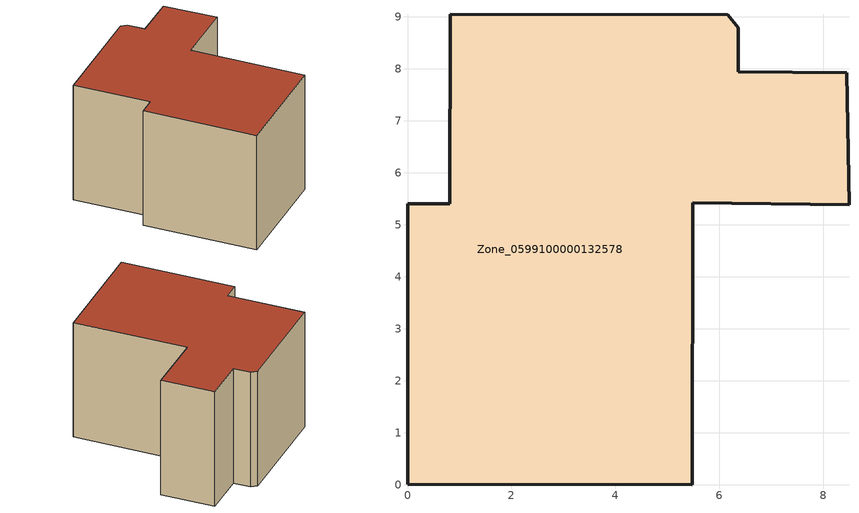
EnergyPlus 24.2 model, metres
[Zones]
Zone_0599100000132578
 floor ground (C_G): 5.48,0 0,0.01 0,5.4 0.81,5.4 0.82,9.05 6.16,9.04 6.36,8.79 6.36,7.94 8.44,7.93 8.49,5.39 5.49,5.42 z0
 wall outside (C_F): 8.49,5.39 8.44,7.93 6.36,7.94 6.36,8.79 6.16,9.04 0.82,9.05 0.81,5.4 0,5.4 0,0.01 5.48,0 5.49,5.42 8.49,5.39 z0:5.9
 roof outside (C_R): 5.48,0 5.49,5.42 8.49,5.39 8.44,7.93 6.36,7.94 6.36,8.79 6.16,9.04 0.82,9.05 0.81,5.4 0,5.4 0,0.01 z5.9
[BUILDING]
Pand.0599100000132578: North Axis=0; Terrain=City; Loads Convergence Tolerance Value=0.04; Temperature Convergence Tolerance Value=0.4; Solar Distribution=FullExterior; Maximum Number of Warmup Days=25; Minimum Number of Warmup Days=1
[Site:Location]
Rotterdam.The.Hague.AP_ZH_NLD Design_Conditions: Latitude=51.96; Longitude=4.45; Time Zone=1; Elevation=-4.5
[SITE:GROUNDTEMPERATURE:BUILDINGSURFACE]
18, 18, 18, 18, 18, 18, 18, 18, 18, 18, 18, 18
[MATERIAL] Thermal Absorptance=0.9; Solar Absorptance=0.7; Visible Absorptance=0.7
Name | Roughness | Thickness | Conductivity | Density | Specific Heat
G.TC.1946-1964 | MediumSmooth | 0.15 | 1 | 540 | 1210
F.TC.1946-1964 | Rough | 0.3 | 0.857143 | 1920 | 840
R.TC.1946-1964 | MediumRough | 0.2 | 0.235294 | 1500 | 1000
[CONSTRUCTION]
C_G: G.TC.1946-1964
C_F: F.TC.1946-1964
C_R: R.TC.1946-1964
[ZONE]
Zone_0599100000132578: Type=1; Multiplier=1; Ceiling Height=Autocalculate; Volume=Autocalculate; Floor Area=autocalculate; Part of Total Floor Area=Yes
[ZONEINFILTRATION:DESIGNFLOWRATE]
Infil_Zone_0599100000132578: Zone or ZoneList or Space or SpaceList=Zone_0599100000132578; Schedule=AlwaysOn; Design Flow Rate Calculation Method=Flow/Area; Flow Rate per Floor Area=0.003; Constant Term Coefficient=1; Temperature Term Coefficient=0; Velocity Term Coefficient=0; Velocity Squared Term Coefficient=0
[HVACTEMPLATE:ZONE:IDEALLOADSAIRSYSTEM]
Zone_0599100000132578: Maximum Heating Supply Air Temperature=50; Minimum Cooling Supply Air Temperature=13; Maximum Heating Supply Air Humidity Ratio=0.0156; Minimum Cooling Supply Air Humidity Ratio=0.0077; Heating Limit=NoLimit; Cooling Limit=NoLimit; Dehumidification Control Type=ConstantSensibleHeatRatio; Cooling Sensible Heat Ratio=0.7; Dehumidification Setpoint=60; Humidification Control Type=None; Humidification Setpoint=30; Outdoor Air Method=None; Outdoor Air Flow Rate per Person=0.00944; Outdoor Air Flow Rate per Zone Floor Area=0; Outdoor Air Flow Rate per Zone=0; Demand Controlled Ventilation Type=None; Outdoor Air Economizer Type=NoEconomizer; Heat Recovery Type=None; Sensible Heat Recovery Effectiveness=0.7; Latent Heat Recovery Effectiveness=0.65
[ZONECONTROL:THERMOSTAT]
ThermostatControl_Zone_0599100000132578: Zone or ZoneList=Zone_0599100000132578; Control Type Schedule=DualSetpointControlType; Control 1=Thermostat_Zone_0599100000132578; Temperature Difference Between Cutout And Setpoint=0
[THERMOSTATSETPOINT:DUALSETPOINT]
Thermostat_Zone_0599100000132578: Heating Setpoint Temperature Schedule=HeatingSetpoint_Zone_0599100000132578; Cooling Setpoint Temperature Schedule=CoolingSetpoint_Zone_0599100000132578
[SCHEDULE:COMPACT]
HeatingSetpoint_Zone_0599100000132578: Through: 12/31, For: AllDays, Until: 24:00, 21
CoolingSetpoint_Zone_0599100000132578: Through: 12/31, For: AllDays, Until: 24:00, 24
DualSetpointControlType: Through: 12/31, For: AllDays, Until: 24:00, 4
AlwaysOn: Through: 12/31, For: AllDays, Until: 24:00, 1
